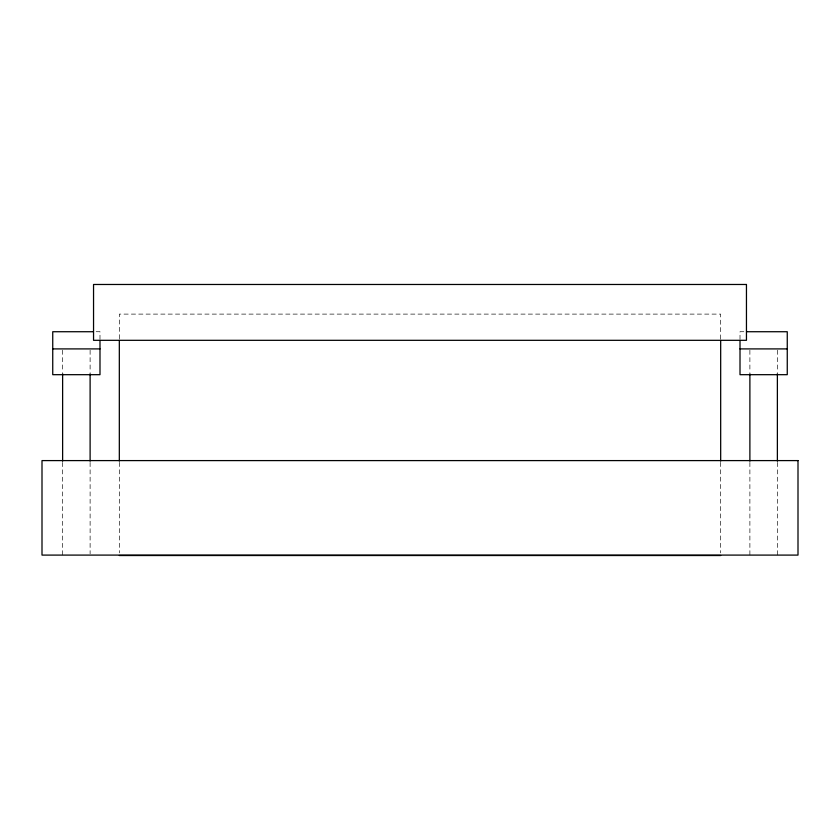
<?xml version="1.0" encoding="UTF-8"?>
<svg xmlns="http://www.w3.org/2000/svg" width="840" height="840" viewBox="0 0 840 840"><rect width="100%" height="100%" fill="white"/><g stroke="black" fill="none" stroke-linecap="round" stroke-linejoin="round"><path stroke-width="0.63" stroke-dasharray="4.2 3.15" d="M96.138 331.727L99.992 331.727L99.992 339.087M743.862 331.727L740.009 331.727L740.009 339.087M777.378 350.217L777.378 372.393M777.378 462.441L777.378 555.093M749.889 350.217L749.889 372.393M749.889 462.441L749.889 555.093M720.678 339.045L720.678 314.108L119.322 314.108L119.322 339.045M720.678 462.368L720.678 552.899M119.322 462.368L119.322 552.899M90.111 350.217L90.111 372.393M90.111 462.441L90.111 553.78M62.622 350.217L62.622 372.393M62.622 462.441L62.622 555.093"/><path stroke-width="1.26" d="M93.072 331.727L52.742 331.727L52.742 374.682L99.992 374.682L99.992 340.316M746.928 331.727L787.259 331.727L787.259 374.682L740.009 374.682L740.009 340.316M52.742 348.905L99.992 348.905M740.009 348.905L787.259 348.905M119.322 555.524L720.678 555.524M777.378 373.706L777.378 461.139M749.889 373.706L749.889 461.139M720.678 340.347L720.678 461.055M119.322 340.347L119.322 461.055M90.111 373.706L90.111 461.139M62.622 373.706L62.622 461.139M746.456 284.477L93.545 284.477L93.545 340.316L746.456 340.316L746.456 284.477M798 460.593L42 460.593L42 555.093L798 555.093L798 460.593"/></g></svg>
